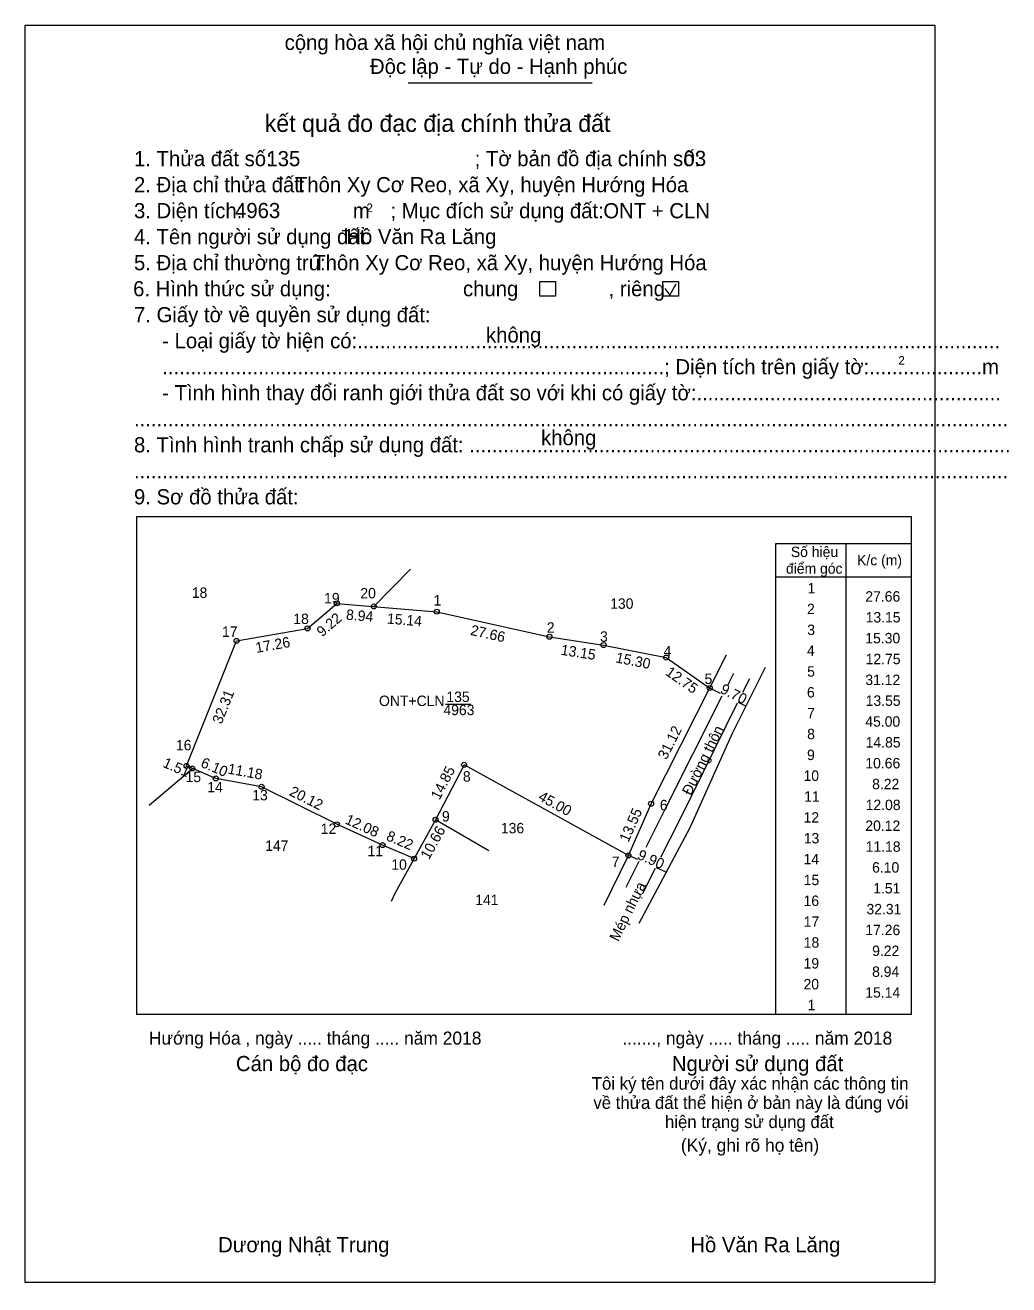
# Model space of a CAD drawing. Extents: x 549288 to 550427, y 1819678 to 1820214.
# Drawn here: x 549287.6 to 549523.5, y 1819677.9 to 1819980 of the extents above; entities that cross this region are included whole.
import ezdxf

# ---------------------------------------------------------------- set-up
doc = ezdxf.new("R2010")
doc.units = 0
for name, color, linetype in [('Level 1', 7, 'Continuous'), ('Level 10', 7, 'Continuous'), ('Level 22', 7, 'Continuous'), ('Level 23', 7, 'Continuous'), ('Level 55', 7, 'Continuous'), ('Level 6', 7, 'Continuous'), ('Level 63', 7, 'Continuous'), ('Level 7', 7, 'Continuous')]:
    doc.layers.add(name, color=color, linetype=linetype)

msp = doc.modelspace()

# ---------------------------------------------------------------- linework, layer by layer
at = {"layer": 'Level 1'}
msp.add_line((549386.33, 1819839.33), (549413.33, 1819833.33), dxfattribs=at)
at = {"layer": 'Level 10'}
for p, q in [((549380.01, 1819849.53), (549371.24, 1819840.59)), ((549355.33, 1819835.33), (549362.33, 1819841.33)), ((549362.33, 1819841.33), (549386.33, 1819839.33)), ((549386.33, 1819839.33), (549413.33, 1819833.33)), ((549338.33, 1819832.33), (549355.33, 1819835.33)), ((549413.33, 1819833.33), (549426.33, 1819831.33)), ((549326.33, 1819802.33), (549338.33, 1819832.33)), ((549426.33, 1819831.33), (549441.33, 1819828.33)), ((549441.33, 1819828.33), (549451.78, 1819821.02)), ((549317.33, 1819792.91), (549327.72, 1819801.73)), ((549333.33, 1819799.33), (549326.33, 1819802.33)), ((549344.33, 1819797.33), (549333.33, 1819799.33)), ((549362.33, 1819788.33), (549344.33, 1819797.33)), ((549373.33, 1819783.33), (549362.33, 1819788.33)), ((549398.8, 1819781.96), (549386.04, 1819789.42)), ((549380.88, 1819780.09), (549373.33, 1819783.33))]:
    msp.add_line(p, q, dxfattribs=at)
msp.add_lwpolyline([(549376.27, 1819771.75), (549375.39, 1819769.79)], dxfattribs=at)
at = {"layer": 'Level 22'}
for points in [[(549456.09, 1819821.71), (549457.54, 1819824.59)], [(549461.27, 1819823.25), (549459.63, 1819819.92)], [(549436.52, 1819782.83), (549440.93, 1819791.67), (549454.79, 1819819.15)], [(549458.36, 1819817.37), (549444.59, 1819789.51), (549439.98, 1819780.36)], [(549431.74, 1819773.23), (549434.84, 1819779.45)], [(549438.67, 1819777.75), (549435.55, 1819771.57)]]:
    msp.add_lwpolyline(points, dxfattribs=at)
at = {"layer": 'Level 23'}
for p, q in [((549437.72, 1819793.26), (549455.8, 1819828.96)), ((549465.09, 1819825.92), (549457.14, 1819810.09)), ((549432.28, 1819780.85), (549437.72, 1819793.26)), ((549426.47, 1819768.97), (549432.28, 1819780.85))]:
    msp.add_line(p, q, dxfattribs=at)
msp.add_lwpolyline([(549457.14, 1819810.09), (549447, 1819787.46), (549434.75, 1819764.52)], dxfattribs=at)
at = {"layer": 'Level 55'}
for p, q in [((549454.37, 1819819.71), (549451.78, 1819821.02)), ((549388.45, 1819817.18), (549394.47, 1819817.18)), ((549460.43, 1819816.64), (549458.65, 1819817.54)), ((549434.51, 1819779.87), (549432.28, 1819780.85)), ((549441.35, 1819776.88), (549439.02, 1819777.9))]:
    msp.add_line(p, q, dxfattribs=at)
for centre in [(549362.33, 1819841.33), (549371.24, 1819840.59), (549386.33, 1819839.33), (549355.33, 1819835.33), (549413.33, 1819833.33), (549338.33, 1819832.33), (549426.33, 1819831.33), (549441.33, 1819828.33), (549451.78, 1819821.02), (549392.89, 1819802.6), (549326.33, 1819802.33), (549327.72, 1819801.73), (549333.33, 1819799.33), (549344.33, 1819797.33), (549437.72, 1819793.26), (549362.33, 1819788.33), (549386.04, 1819789.42), (549373.33, 1819783.33), (549380.88, 1819780.09), (549432.28, 1819780.85)]:
    msp.add_circle(centre, 0.6, dxfattribs=at)
at = {"layer": 'Level 6'}
msp.add_line((549386.04, 1819789.42), (549376.27, 1819771.75), dxfattribs=at)
msp.add_lwpolyline([(549432.28, 1819780.85), (549392.89, 1819802.6), (549386.04, 1819789.42)], dxfattribs=at)
at = {"layer": 'Level 63'}
for p, q in [((549467.63, 1819855.69), (549500.03, 1819855.69)), ((549467.63, 1819742.69), (549467.63, 1819855.69)), ((549484.43, 1819855.69), (549484.43, 1819742.69)), ((549484.43, 1819855.69), (549484.43, 1819742.69)), ((549500.03, 1819855.69), (549500.03, 1819742.69)), ((549467.63, 1819847.69), (549500.03, 1819847.69)), ((549500.03, 1819742.69), (549467.63, 1819742.69))]:
    msp.add_line(p, q, dxfattribs=at)
at = {"layer": 'Level 7'}
for p, q in [((549287.65, 1819980.01), (549287.65, 1819980.01)), ((549379.49, 1819966.18), (549423.59, 1819966.18)), ((549442.23, 1819915.27), (549443.74, 1819917.98)), ((549440.99, 1819916.89), (549442.23, 1819915.27)), ((549314.39, 1819862.18), (549500.03, 1819862.18)), ((549314.39, 1819742.69), (549314.39, 1819862.18)), ((549500.03, 1819862.18), (549500.03, 1819742.69)), ((549500.03, 1819742.69), (549314.39, 1819742.69)), ((549505.7, 1819678.41), (549505.7, 1819678.41))]:
    msp.add_line(p, q, dxfattribs=at)
for points in [[(549287.65, 1819980.01), (549505.7, 1819980.01), (549505.7, 1819678.41), (549287.65, 1819678.41)], [(549411.04, 1819918.5), (549414.79, 1819918.5), (549414.79, 1819915.01), (549411.04, 1819915.01)], [(549440.51, 1819918.5), (549444.25, 1819918.5), (549444.25, 1819915.01), (549440.51, 1819915.01)]]:
    msp.add_lwpolyline(points, close=True, dxfattribs=at)

# ---------------------------------------------------------------- texts
at = {"layer": 'Level 1'}
for s, height, p in [('ONT+CLN', 2.5, (549372.48, 1819816.7)), ('135', 2.5, (549388.63, 1819817.66)), ('4963', 2.5, (549387.92, 1819814.51)), ('Hướng Hóa , ngày ..... tháng ..... năm 2018', 3.1199, (549317.29, 1819735.49)), ('Dương Nhật Trung', 3.64, (549333.91, 1819685.67)), ('Hồ Văn Ra Lăng', 3.64, (549447.11, 1819685.67))]:
    msp.add_text(s, height=height, dxfattribs=at).set_placement(p)
at = {"layer": 'Level 55'}
for s, rotation, p in [('9.70', 333.1442, (549454.07, 1819819.97)), ('Đường thôn', 63.6988, (549447.23, 1819795.08)), ('9.90', 336.3607, (549434.22, 1819780.11)), ('Mép nhựa', 63.7801, (549429.83, 1819760.06))]:
    msp.add_text(s, height=2.5, rotation=rotation, dxfattribs=at).set_placement(p)
at = {"layer": 'Level 6'}
for s, p in [('ONT + CLN', (549426.26, 1819933.69)), ('Hồ Văn Ra Lăng', (549364.64, 1819927.5))]:
    msp.add_text(s, height=3.64, dxfattribs=at).set_placement(p)
at = {"layer": 'Level 63'}
for s, p in [('Số hiệu', (549471.22, 1819852.44)), ('điểm góc', (549470.04, 1819848.44)), ('K/c (m)', (549487.1, 1819850.44)), (' 1', (549474.29, 1819843.74)), ('18', (549327.59, 1819842.65)), (' 19', (549358.38, 1819841.33)), (' 20', (549367.07, 1819842.52)), (' 1', (549384.6, 1819840.81)), ('130', (549427.9, 1819840.02)), ('27.66', (549489.08, 1819841.74)), (' 2', (549474.16, 1819838.74)), (' 18', (549351, 1819836.37)), (' 2', (549411.78, 1819834.29)), (' 3', (549474.22, 1819833.74)), ('13.15', (549489.16, 1819836.74)), (' 17', (549333.91, 1819833.29)), (' 3', (549424.54, 1819832.11)), ('15.30', (549489.07, 1819831.74)), (' 4', (549439.77, 1819828.6)), (' 4', (549474.15, 1819828.74)), ('12.75', (549489.16, 1819826.74)), (' 5', (549449.6, 1819821.98)), (' 5', (549474.2, 1819823.74)), ('31.12', (549489.08, 1819821.74)), (' 6', (549474.16, 1819818.74)), ('13.55', (549489.16, 1819816.74)), (' 7', (549474.2, 1819813.74)), ('45.00', (549489.07, 1819811.74)), (' 8', (549474.2, 1819808.74)), ('14.85', (549489.16, 1819806.74)), (' 16', (549322.86, 1819806.08)), (' 9', (549474.17, 1819803.74)), ('10.66', (549489.08, 1819801.74)), (' 15', (549325.17, 1819798.45)), (' 8', (549391.66, 1819798.57)), (' 10', (549473.33, 1819798.74)), (' 14', (549330.38, 1819796.01)), ('8.22', (549490.71, 1819796.74)), (' 13', (549341.16, 1819794.08)), (' 6', (549438.88, 1819791.69)), (' 11', (549473.47, 1819793.74)), ('12.08', (549489.16, 1819791.74)), (' 9', (549386.64, 1819788.99)), (' 12', (549473.34, 1819788.74)), (' 12', (549357.58, 1819786.02)), ('136', (549401.7, 1819786.16)), ('20.12', (549489.08, 1819786.74)), (' 13', (549473.4, 1819783.74)), ('147', (549345.17, 1819781.96)), (' 11', (549368.77, 1819780.67)), ('11.18', (549489.16, 1819781.74)), (' 10', (549374.5, 1819777.44)), (' 7', (549427.36, 1819778.1)), (' 14', (549473.33, 1819778.74)), ('6.10', (549490.7, 1819776.74)), (' 15', (549473.38, 1819773.74)), ('1.51', (549490.98, 1819771.74)), ('141', (549395.55, 1819768.96)), (' 16', (549473.34, 1819768.74)), ('32.31', (549489.35, 1819766.74)), (' 17', (549473.38, 1819763.74)), ('17.26', (549489.08, 1819761.74)), (' 18', (549473.38, 1819758.74)), ('9.22', (549490.71, 1819756.74)), (' 19', (549473.35, 1819753.74)), ('8.94', (549490.7, 1819751.74)), (' 20', (549473.33, 1819748.74)), ('15.14', (549489.07, 1819746.74)), (' 1', (549474.29, 1819743.74))]:
    msp.add_text(s, height=2.5, dxfattribs=at).set_placement(p)
for s, rotation, p in [('8.94', 355.2523, (549364.5, 1819837.42)), ('9.22', 40.6013, (549358.84, 1819833.16)), ('15.14', 355.2269, (549374.32, 1819836.49)), ('17.26', 10.008, (549343.1, 1819829.43)), ('27.66', 347.4712, (549394.24, 1819833.78)), ('13.15', 351.2538, (549415.95, 1819829.01)), ('15.30', 348.6901, (549429.08, 1819827.19)), ('12.75', 325.0264, (549440.96, 1819824.32)), ('32.31', 68.1986, (549334.72, 1819812.2)), ('31.12', 63.1385, (549441.4, 1819803.66)), ('1.51', 336.6523, (549320.44, 1819802.17)), ('6.10', 336.8384, (549329.53, 1819802.19)), ('11.18', 349.6952, (549336.08, 1819800.51)), ('14.85', 62.5379, (549386.97, 1819794.02)), ('20.12', 333.435, (549350.78, 1819795.39)), ('45.00', 331.0938, (549410.44, 1819794.25)), ('13.55', 66.3295, (549432.28, 1819783.85)), ('12.08', 335.556, (549364.14, 1819788.6)), ('10.66', 61.055, (549384.45, 1819779.69)), ('8.22', 336.7739, (549374.01, 1819784.62))]:
    msp.add_text(s, height=2.5, rotation=rotation, dxfattribs=at).set_placement(p)
at = {"layer": 'Level 7'}
for s, height, p in [('cộng hòa xã hội chủ nghĩa việt nam', 3.6397, (549349.85, 1819974.07)), ('Độc lập - Tự do - Hạnh phúc', 3.6397, (549370.31, 1819968.32)), ('kết quả đo đạc địa chính thửa đất', 4.1601, (549345.06, 1819954.41)), ('1. Thửa đất số:', 3.6397, (549313.73, 1819946.19)), ('135', 3.64, (549345.48, 1819946.19)), ('; Tờ bản đồ địa chính số:', 3.6397, (549395.4, 1819946.19)), ('03', 3.64, (549445.5, 1819946.25)), ('2. Địa chỉ thửa đất:', 3.6397, (549313.73, 1819939.95)), ('Thôn Xy Cơ Reo, xã Xy, huyện Hướng Hóa', 3.64, (549352.31, 1819939.95)), ('3. Diện tích:', 3.6397, (549313.73, 1819933.71)), ('4963', 3.64, (549337.96, 1819933.74)), ('m', 3.64, (549366.2, 1819933.71)), ('2', 2.08, (549369.47, 1819935.17)), ('; Mục đích sử dụng đất:', 3.6397, (549375.22, 1819933.71)), ('4. Tên người sử dụng đất:', 3.6397, (549313.73, 1819927.47)), ('5. Địa chỉ thường trú:', 3.6397, (549313.73, 1819921.23)), ('Thôn Xy Cơ Reo, xã Xy, huyện Hướng Hóa', 3.64, (549356.71, 1819921.23)), ('6. Hình thức sử dụng:', 3.6397, (549313.52, 1819914.99)), ('chung                , riêng', 3.6397, (549392.61, 1819914.99)), ('7. Giấy tờ về quyền sử dụng đất:', 3.6397, (549313.73, 1819908.75)), ('     - Loại giấy tờ hiện có:..................................................................................................................', 3.63966, (549313.73, 1819902.51)), ('không', 3.64, (549398.13, 1819903.9)), ('     .........................................................................................; Diện tích trên giấy tờ:....................m', 3.63966, (549313.73, 1819896.27)), ('2', 2.08, (549496.98, 1819898.56)), ('     - Tình hình thay đổi ranh giới thửa đất so với khi có giấy tờ:......................................................', 3.63966, (549313.73, 1819890.03)), ('8. Tình hình tranh chấp sử dụng đất: ................................................................................................', 3.63966, (549313.73, 1819877.55)), ('...........................................................................................................................................................', 3.63966, (549313.73, 1819883.79)), ('không', 3.64, (549411.33, 1819879.27)), ('...........................................................................................................................................................', 3.63966, (549313.73, 1819871.31)), ('9. Sơ đồ thửa đất:', 3.6397, (549313.73, 1819865.07)), ('......., ngày ..... tháng ..... năm 2018', 3.1199, (549430.83, 1819735.49)), ('Cán bộ đo đạc', 3.6398, (549338.17, 1819729.12)), ('Người sử dụng đất', 3.6397, (549442.69, 1819729.12)), ('Tôi ký tên dưới đây xác nhận các thông tin', 3.007, (549423.48, 1819724.67)), ('về thửa đất thể hiện ở bản này là đúng vói', 3.007, (549423.87, 1819720.07)), ('hiện trạng sử dụng đất', 3.007, (549441.03, 1819715.47)), ('(Ký, ghi rõ họ tên)', 3.1199, (549444.85, 1819709.8)), ('.', 1.04, (549505.51, 1819677.87))]:
    msp.add_text(s, height=height, dxfattribs=at).set_placement(p)

doc.saveas('drawing.dxf')
